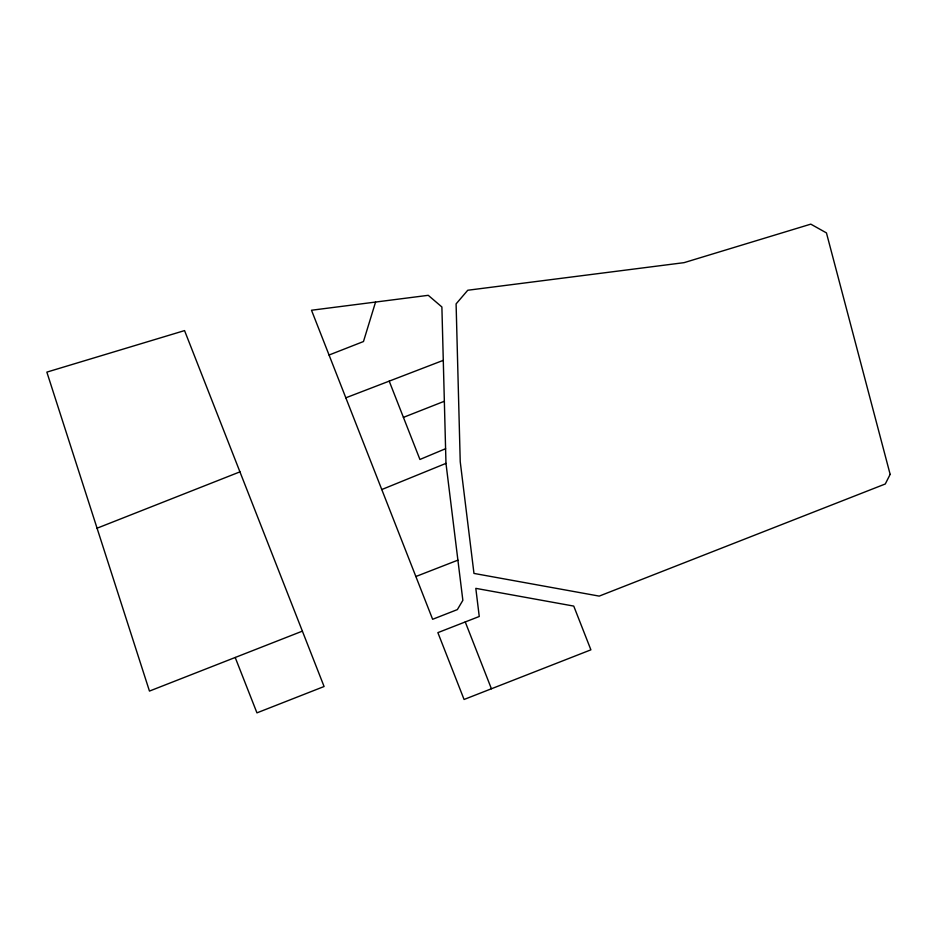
<?xml version="1.0" encoding="UTF-8"?>
<svg xmlns="http://www.w3.org/2000/svg" width="937" height="937" viewBox="0 0 937 937"><rect width="100%" height="100%" fill="white"/><g stroke="black" fill="none" stroke-linecap="round" stroke-linejoin="round"><path stroke-width="1.41" d="M375.561 302.065L363.474 341.536L329.051 355.029M445.59 448.706L445.977 463.382L462.855 600.336L457.361 609.6L432.625 619.287L311.506 310.241L428.256 295.319L441.889 306.973L445.59 448.706L419.928 459.47L389.206 381.125M381.769 489.547L445.977 463.382M97.073 528.199L239.942 471.861L184.554 330.597L46.85 372.118L149.463 691.084L302.382 631.14L239.942 471.861M403.414 417.375L444.361 401.259M415.864 576.513L457.9 560.15M465.256 621.945L437.872 632.639L464.073 699.471L590.896 649.833L573.749 606.087L475.809 588.354L479.252 616.487L465.256 621.945L491.41 688.765M345.812 397.815L443.295 360.347M235.199 657.481L256.949 712.858L324.085 686.516L302.382 631.14M890.15 474.38L885.278 483.984L599.2 596.108L473.97 573.421L460.231 461.695L456.096 303.893L467.762 290.247L684.069 262.653L810.798 224.142L826.446 232.903L890.15 474.38"/></g></svg>
